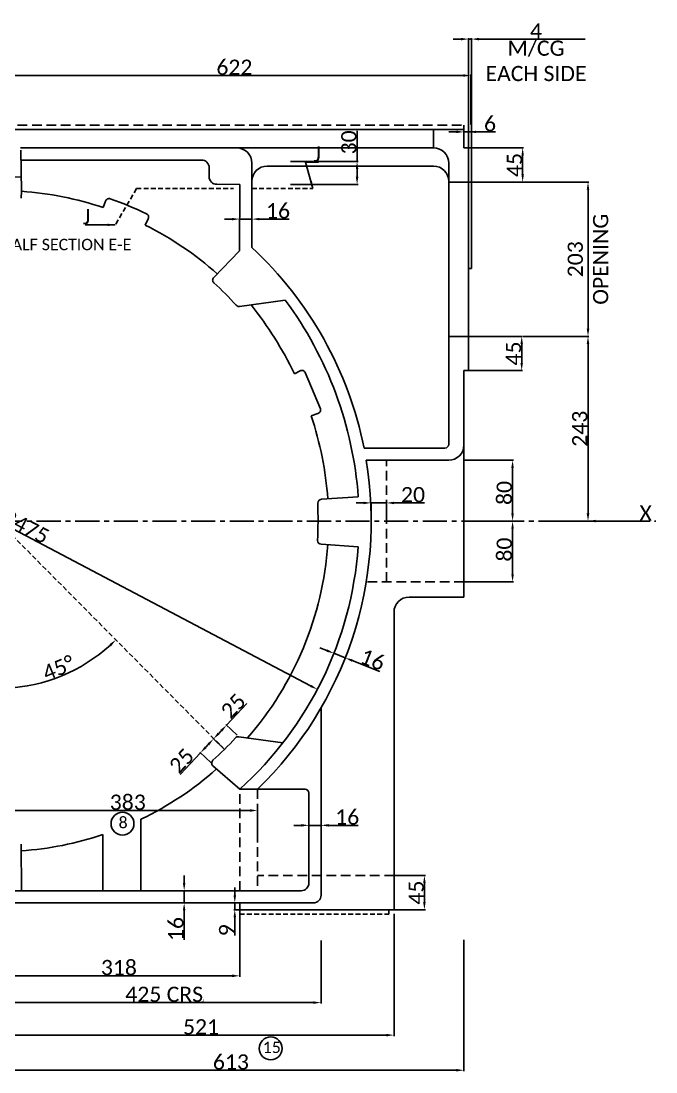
# Model space of a CAD drawing. Header units: millimetres. Extents: x -5330 to 2986, y -1292 to 4589.
# Drawn here: x -3727 to -2892, y -569 to 814 of the extents above; entities that cross this region are included whole.
import ezdxf

# ---------------------------------------------------------------- set-up
doc = ezdxf.new("R2010")
doc.units = ezdxf.units.MM
for name, pattern in [('CENTER', [50.8, 31.75, -6.35, 6.35, -6.35]), ('DASH2', [19.05, 12.7, -6.35]), ('HIDDEN', [9.525, 6.35, -3.175])]:
    doc.linetypes.add(name, pattern=pattern)
for name, color, linetype in [('centre', 5, 'CENTER'), ('dot', 1, 'DASH2'), ('line', 6, 'HIDDEN'), ('object', 7, 'Continuous')]:
    doc.layers.add(name, color=color, linetype=linetype)
doc.layers.add('dimension', color=2, linetype='Continuous', lineweight=25)
doc.styles.get("Standard").update_dxf_attribs({"font": 'calibril.ttf'})
doc.dimstyles.new('ISO-25', dxfattribs={"dimtxt": 20, "dimasz": 10, "dimexe": 1.25, "dimexo": 0.625, "dimtad": 1, "dimdsep": 46, "dimtxsty": 'Standard', "dimcen": 2.5, "dimclrt": 256, "dimadec": 0, "dimazin": 0, "dimtfac": 1, "dimtmove": 0, "dimatfit": 3, "dimfxl": 1, "dimtfillclr": 256, "dimarcsym": 0})

# ---------------------------------------------------------------- blocks, each defined once
blk = doc.blocks.new('*D11')
at = {"layer": 'Defpoints', "color": 0, "transparency": 16777216}
for p in [(-3757.6, -394.9), (-3144.6, -394.9), (-3144.6, -566.9)]:
    blk.add_point(p, dxfattribs=at)
at = {"layer": 'dimension', "color": 0, "lineweight": -2, "transparency": 16777216}
for p, q in [((-3757.6, -395.5), (-3757.6, -568.2)), ((-3144.6, -395.5), (-3144.6, -568.2)), ((-3747.6, -566.9), (-3154.6, -566.9))]:
    blk.add_line(p, q, dxfattribs=at)
at = {"layer": 'dimension', "color": 0, "transparency": 16777216}
for points in [[(-3747.6, -565.2), (-3747.6, -568.6), (-3757.6, -566.9)], [(-3154.6, -568.6), (-3154.6, -565.2), (-3144.6, -566.9)]]:
    blk.add_solid(points, dxfattribs=at)
at = {"layer": 'dimension', "transparency": 16777216, "insert": (-3451.2, -556.1), "char_height": 20, "attachment_point": 5}
blk.add_mtext('613', dxfattribs=at)
blk = doc.blocks.new('*D12')
at = {"layer": 'Defpoints', "color": 0, "transparency": 16777216}
for p in [(-3757.6, -360.7), (-3236.6, -360.7), (-3236.6, -520.7)]:
    blk.add_point(p, dxfattribs=at)
at = {"layer": 'dimension', "color": 0, "lineweight": -2, "transparency": 16777216}
for p, q in [((-3757.6, -361.3), (-3757.6, -521.9)), ((-3236.6, -361.3), (-3236.6, -521.9)), ((-3747.6, -520.7), (-3246.6, -520.7))]:
    blk.add_line(p, q, dxfattribs=at)
at = {"layer": 'dimension', "color": 0, "transparency": 16777216}
for points in [[(-3747.6, -519), (-3747.6, -522.4), (-3757.6, -520.7)], [(-3246.6, -522.4), (-3246.6, -519), (-3236.6, -520.7)]]:
    blk.add_solid(points, dxfattribs=at)
at = {"layer": 'dimension', "transparency": 16777216, "insert": (-3490.5, -509.9), "char_height": 20, "attachment_point": 5}
blk.add_mtext('521', dxfattribs=at)
blk = doc.blocks.new('*D13')
at = {"layer": 'Defpoints', "color": 0, "transparency": 16777216}
for p in [(-3757.6, -395.5), (-3332.6, -395.5), (-3332.6, -477.9)]:
    blk.add_point(p, dxfattribs=at)
at = {"layer": 'dimension', "color": 0, "lineweight": -2, "transparency": 16777216}
for p, q in [((-3757.6, -396.2), (-3757.6, -479.2)), ((-3332.6, -396.2), (-3332.6, -479.2)), ((-3747.6, -477.9), (-3342.6, -477.9))]:
    blk.add_line(p, q, dxfattribs=at)
at = {"layer": 'dimension', "color": 0, "transparency": 16777216}
for points in [[(-3747.6, -476.3), (-3747.6, -479.6), (-3757.6, -477.9)], [(-3342.6, -479.6), (-3342.6, -476.3), (-3332.6, -477.9)]]:
    blk.add_solid(points, dxfattribs=at)
at = {"layer": 'dimension', "transparency": 16777216, "insert": (-3539, -467.1), "char_height": 20, "attachment_point": 5}
blk.add_mtext('425 CRS', dxfattribs=at)
blk = doc.blocks.new('*D14')
at = {"layer": 'Defpoints', "color": 0, "transparency": 16777216}
for p in [(-3439.6, -355.7), (-3757.6, -360.7), (-3439.6, -442.7)]:
    blk.add_point(p, dxfattribs=at)
at = {"layer": 'dimension', "color": 0, "lineweight": -2, "transparency": 16777216}
for p, q in [((-3439.6, -356.3), (-3439.6, -443.9)), ((-3757.6, -361.3), (-3757.6, -443.9)), ((-3747.6, -442.7), (-3449.6, -442.7))]:
    blk.add_line(p, q, dxfattribs=at)
at = {"layer": 'dimension', "color": 0, "transparency": 16777216}
for points in [[(-3747.6, -441), (-3747.6, -444.4), (-3757.6, -442.7)], [(-3449.6, -444.4), (-3449.6, -441), (-3439.6, -442.7)]]:
    blk.add_solid(points, dxfattribs=at)
at = {"layer": 'dimension', "transparency": 16777216, "insert": (-3598.6, -431.9), "char_height": 20, "attachment_point": 5}
blk.add_mtext('318', dxfattribs=at)
blk = doc.blocks.new('*D17')
at = {"layer": 'Defpoints', "color": 0, "transparency": 16777216}
for p in [(-3757.6, 810.7), (-3757.6, 155.6), (-3700.9, -57.1), (-3459.6, -144.8), (-3757.6, -394.9)]:
    blk.add_point(p, dxfattribs=at)
at = {"layer": 'dimension', "color": 0, "lineweight": -2, "transparency": 16777216}
blk.add_arc((-3757.6, 155.6), 220.2, 272.6026, 312.1674, dxfattribs=at)
at = {"layer": 'dimension', "color": 0, "transparency": 16777216}
for points in [[(-3608.7, -8.8), (-3611, -6.4), (-3602.6, -0.7)], [(-3747.7, -62.7), (-3747.6, -66), (-3757.6, -64.5)]]:
    blk.add_solid(points, dxfattribs=at)
at = {"layer": 'dimension', "transparency": 16777216, "insert": (-3678, -37.7), "char_height": 20, "attachment_point": 5, "rotation": 22.385}
blk.add_mtext('45%%d', dxfattribs=at)
blk = doc.blocks.new('*D18')
at = {"layer": 'Defpoints', "color": 0, "transparency": 16777216}
for p in [(-3757.6, 155.6), (-3337.4, -65.9)]:
    blk.add_point(p, dxfattribs=at)
at = {"layer": 'dimension', "color": 0, "lineweight": -2, "transparency": 16777216}
blk.add_line((-3346.3, -61.2), (-3753, 153.2), dxfattribs=at)
at = {"layer": 'dimension', "color": 0, "transparency": 16777216}
blk.add_solid([(-3347.1, -62.7), (-3345.5, -59.8), (-3337.4, -65.9)], dxfattribs=at)
at = {"layer": 'dimension', "transparency": 16777216, "insert": (-3721.1, 148.5), "char_height": 20, "attachment_point": 5, "rotation": 332.2016}
blk.add_mtext('R475', dxfattribs=at)
blk = doc.blocks.new('*D19')
at = {"layer": 'Defpoints', "color": 0, "transparency": 16777216}
for p in [(-3315.6, -18.4), (-3300.8, -24.2), (-3300.8, -24.3)]:
    blk.add_point(p, dxfattribs=at)
at = {"layer": 'dimension', "color": 0, "lineweight": -2, "transparency": 16777216}
for p, q in [((-3324.9, -14.7), (-3334.3, -11.1)), ((-3315.9, -19), (-3316.1, -19.6)), ((-3315.6, -18.4), (-3300.8, -24.3)), ((-3301, -24.8), (-3301.2, -25.4)), ((-3291.5, -27.9), (-3255.3, -42.2))]:
    blk.add_line(p, q, dxfattribs=at)
at = {"layer": 'dimension', "color": 0, "transparency": 16777216}
for points in [[(-3325.6, -16.3), (-3324.3, -13.2), (-3315.6, -18.4)], [(-3290.8, -26.4), (-3292.1, -29.5), (-3300.8, -24.3)]]:
    blk.add_solid(points, dxfattribs=at)
at = {"layer": 'dimension', "transparency": 16777216, "insert": (-3264.7, -26.8), "char_height": 20, "attachment_point": 5, "rotation": 338.5106}
blk.add_mtext('16', dxfattribs=at)
blk = doc.blocks.new('*D23')
at = {"layer": 'Defpoints', "color": 0, "transparency": 16777216}
for p in [(-3144.6, 155.6), (-3144.6, 75.6), (-3080.6, 75.6)]:
    blk.add_point(p, dxfattribs=at)
at = {"layer": 'dimension', "color": 0, "lineweight": -2, "transparency": 16777216}
for p, q in [((-3144, 155.6), (-3079.4, 155.6)), ((-3080.6, 145.6), (-3080.6, 85.6)), ((-3144, 75.6), (-3079.4, 75.6))]:
    blk.add_line(p, q, dxfattribs=at)
at = {"layer": 'dimension', "color": 0, "transparency": 16777216}
for points in [[(-3079, 145.6), (-3082.3, 145.6), (-3080.6, 155.6)], [(-3082.3, 85.6), (-3079, 85.6), (-3080.6, 75.6)]]:
    blk.add_solid(points, dxfattribs=at)
at = {"layer": 'dimension', "transparency": 16777216, "insert": (-3091.5, 118.1), "char_height": 20, "attachment_point": 5, "rotation": 90}
blk.add_mtext('80', dxfattribs=at)
blk = doc.blocks.new('*D24')
at = {"layer": 'Defpoints', "color": 0, "transparency": 16777216}
for p in [(-3144.6, 235.6), (-3080.6, 235.6), (-3144.6, 155.6)]:
    blk.add_point(p, dxfattribs=at)
at = {"layer": 'dimension', "color": 0, "lineweight": -2, "transparency": 16777216}
for p, q in [((-3144, 235.6), (-3079.4, 235.6)), ((-3080.6, 165.6), (-3080.6, 225.6)), ((-3144, 155.6), (-3079.4, 155.6))]:
    blk.add_line(p, q, dxfattribs=at)
at = {"layer": 'dimension', "color": 0, "transparency": 16777216}
for points in [[(-3079, 225.6), (-3082.3, 225.6), (-3080.6, 235.6)], [(-3082.3, 165.6), (-3079, 165.6), (-3080.6, 155.6)]]:
    blk.add_solid(points, dxfattribs=at)
at = {"layer": 'dimension', "transparency": 16777216, "insert": (-3091.5, 192.6), "char_height": 20, "attachment_point": 5, "rotation": 90}
blk.add_mtext('80', dxfattribs=at)
blk = doc.blocks.new('*D27')
at = {"layer": 'Defpoints', "color": 0, "transparency": 16777216}
for p in [(-3135.6, 741.8), (-3757.6, 676.6), (-3135.6, 676.6)]:
    blk.add_point(p, dxfattribs=at)
at = {"layer": 'dimension', "color": 0, "lineweight": -2, "transparency": 16777216}
for p, q in [((-3757.6, 677.2), (-3757.6, 743)), ((-3747.6, 741.8), (-3145.6, 741.8)), ((-3135.6, 677.2), (-3135.6, 743))]:
    blk.add_line(p, q, dxfattribs=at)
at = {"layer": 'dimension', "color": 0, "transparency": 16777216}
for points in [[(-3747.6, 743.5), (-3747.6, 740.1), (-3757.6, 741.8)], [(-3145.6, 740.1), (-3145.6, 743.5), (-3135.6, 741.8)]]:
    blk.add_solid(points, dxfattribs=at)
at = {"layer": 'dimension', "transparency": 16777216, "insert": (-3446.6, 752.6), "char_height": 20, "attachment_point": 5}
blk.add_mtext('622', dxfattribs=at)
blk = doc.blocks.new('*D29')
at = {"layer": 'Defpoints', "color": 0, "transparency": 16777216}
for p in [(-3138.6, 667.6), (-3144.6, 646.6), (-3138.6, 646.6)]:
    blk.add_point(p, dxfattribs=at)
at = {"layer": 'dimension', "color": 0, "lineweight": -2, "transparency": 16777216}
for p, q in [((-3154.6, 667.6), (-3164.6, 667.6)), ((-3144.6, 647.2), (-3144.6, 668.9)), ((-3144.6, 667.6), (-3138.6, 667.6)), ((-3138.6, 647.2), (-3138.6, 668.9)), ((-3138.6, 667.6), (-3103.3, 667.6)), ((-3128.6, 667.6), (-3118.6, 667.6))]:
    blk.add_line(p, q, dxfattribs=at)
at = {"layer": 'dimension', "color": 0, "transparency": 16777216}
for points in [[(-3154.6, 666), (-3154.6, 669.3), (-3144.6, 667.6)], [(-3128.6, 669.3), (-3128.6, 666), (-3138.6, 667.6)]]:
    blk.add_solid(points, dxfattribs=at)
at = {"layer": 'dimension', "transparency": 16777216, "insert": (-3110.3, 678.4), "char_height": 20, "attachment_point": 5}
blk.add_mtext('6', dxfattribs=at)
blk = doc.blocks.new('*D30')
at = {"layer": 'Defpoints', "color": 0, "transparency": 16777216}
for p in [(-4123.9, 367.1), (-3391.4, -55.8)]:
    blk.add_point(p, dxfattribs=at)
at = {"layer": 'dimension', "color": 0, "lineweight": -2, "transparency": 16777216}
blk.add_line((-4115.2, 362.1), (-3813.9, 188.1), dxfattribs=at)
blk.add_arc((-3757.6, 155.6), 422.9, 137.9308, 150.1693, dxfattribs=at)
at = {"layer": 'dimension', "color": 0, "transparency": 16777216}
blk.add_solid([(-4114.4, 363.5), (-4116, 360.6), (-4123.9, 367.1)], dxfattribs=at)
at = {"layer": 'dimension', "transparency": 16777216, "insert": (-3859.7, 214.6), "char_height": 20, "attachment_point": 5, "rotation": 330}
blk.add_mtext('Ø845.82\\P+0.08', dxfattribs=at)
blk = doc.blocks.new('*D31')
at = {"layer": 'Defpoints', "color": 0, "transparency": 16777216}
for p in [(-3246.6, 179.5), (-3266.6, 155.6), (-3246.6, 155.6)]:
    blk.add_point(p, dxfattribs=at)
at = {"layer": 'dimension', "color": 0, "lineweight": -2, "transparency": 16777216}
for p, q in [((-3266.6, 156.2), (-3266.6, 180.7)), ((-3246.6, 156.2), (-3246.6, 180.7)), ((-3276.6, 179.5), (-3286.6, 179.5)), ((-3266.6, 179.5), (-3246.6, 179.5)), ((-3236.6, 179.5), (-3196.6, 179.5))]:
    blk.add_line(p, q, dxfattribs=at)
at = {"layer": 'dimension', "color": 0, "transparency": 16777216}
for points in [[(-3276.6, 177.8), (-3276.6, 181.1), (-3266.6, 179.5)], [(-3236.6, 181.1), (-3236.6, 177.8), (-3246.6, 179.5)]]:
    blk.add_solid(points, dxfattribs=at)
at = {"layer": 'dimension', "transparency": 16777216, "insert": (-3211.6, 190.3), "char_height": 20, "attachment_point": 5}
blk.add_mtext('20', dxfattribs=at)
blk = doc.blocks.new('*D32')
at = {"layer": 'Defpoints', "color": 0, "transparency": 16777216}
for p in [(-3028.6, 398.6), (-3028.6, 155.6), (-2981.4, 155.6)]:
    blk.add_point(p, dxfattribs=at)
at = {"layer": 'dimension', "color": 0, "lineweight": -2, "transparency": 16777216}
for p, q in [((-3027.9, 398.6), (-2980.1, 398.6)), ((-2981.4, 388.6), (-2981.4, 165.6)), ((-3027.9, 155.6), (-2980.1, 155.6))]:
    blk.add_line(p, q, dxfattribs=at)
at = {"layer": 'dimension', "color": 0, "transparency": 16777216}
for points in [[(-2979.7, 388.6), (-2983.1, 388.6), (-2981.4, 398.6)], [(-2983.1, 165.6), (-2979.7, 165.6), (-2981.4, 155.6)]]:
    blk.add_solid(points, dxfattribs=at)
at = {"layer": 'dimension', "transparency": 16777216, "insert": (-2992.2, 277.1), "char_height": 20, "attachment_point": 5, "rotation": 90}
blk.add_mtext('243', dxfattribs=at)
blk = doc.blocks.new('*D33')
at = {"layer": 'Defpoints', "color": 0, "transparency": 16777216}
for p in [(-3138.6, 601.6), (-3067.4, 398.6), (-2981.4, 398.6)]:
    blk.add_point(p, dxfattribs=at)
at = {"layer": 'dimension', "color": 0, "lineweight": -2, "transparency": 16777216}
for p, q in [((-3138, 601.6), (-2980.1, 601.6)), ((-2981.4, 591.6), (-2981.4, 408.6)), ((-3066.7, 398.6), (-2980.1, 398.6))]:
    blk.add_line(p, q, dxfattribs=at)
at = {"layer": 'dimension', "color": 0, "transparency": 16777216}
for points in [[(-2979.7, 591.6), (-2983.1, 591.6), (-2981.4, 601.6)], [(-2983.1, 408.6), (-2979.7, 408.6), (-2981.4, 398.6)]]:
    blk.add_solid(points, dxfattribs=at)
at = {"layer": 'dimension', "transparency": 16777216, "insert": (-2981.4, 500.1), "char_height": 20, "attachment_point": 5, "rotation": 90}
blk.add_mtext('203\\POPENING', dxfattribs=at)
blk = doc.blocks.new('*D35')
at = {"layer": 'Defpoints', "color": 0, "transparency": 16777216}
for p in [(-3138.6, 398.6), (-3138.6, 353.6), (-3068.6, 353.6)]:
    blk.add_point(p, dxfattribs=at)
at = {"layer": 'dimension', "color": 0, "lineweight": -2, "transparency": 16777216}
for p, q in [((-3138, 398.6), (-3067.4, 398.6)), ((-3068.6, 388.6), (-3068.6, 363.6)), ((-3138, 353.6), (-3067.4, 353.6))]:
    blk.add_line(p, q, dxfattribs=at)
at = {"layer": 'dimension', "color": 0, "transparency": 16777216}
for points in [[(-3067, 388.6), (-3070.3, 388.6), (-3068.6, 398.6)], [(-3070.3, 363.6), (-3067, 363.6), (-3068.6, 353.6)]]:
    blk.add_solid(points, dxfattribs=at)
at = {"layer": 'dimension', "transparency": 16777216, "insert": (-3079.4, 376.1), "char_height": 20, "attachment_point": 5, "rotation": 90}
blk.add_mtext('45', dxfattribs=at)
blk = doc.blocks.new('*D36')
at = {"layer": 'Defpoints', "color": 0, "transparency": 16777216}
for p in [(-3138.6, 646.6), (-3067.4, 646.6), (-3138.6, 601.6)]:
    blk.add_point(p, dxfattribs=at)
at = {"layer": 'dimension', "color": 0, "lineweight": -2, "transparency": 16777216}
for p, q in [((-3138, 646.6), (-3066.1, 646.6)), ((-3067.4, 611.6), (-3067.4, 636.6)), ((-3138, 601.6), (-3066.1, 601.6))]:
    blk.add_line(p, q, dxfattribs=at)
at = {"layer": 'dimension', "color": 0, "transparency": 16777216}
for points in [[(-3065.7, 636.6), (-3069, 636.6), (-3067.4, 646.6)], [(-3069, 611.6), (-3065.7, 611.6), (-3067.4, 601.6)]]:
    blk.add_solid(points, dxfattribs=at)
at = {"layer": 'dimension', "transparency": 16777216, "insert": (-3078.1, 624.1), "char_height": 20, "attachment_point": 5, "rotation": 90}
blk.add_mtext('45', dxfattribs=at)
blk = doc.blocks.new('*D37')
at = {"layer": 'Defpoints', "color": 0, "transparency": 16777216}
for p in [(-3373.2, 628.6), (-3285.2, 628.6), (-3373.2, 598.6)]:
    blk.add_point(p, dxfattribs=at)
at = {"layer": 'dimension', "color": 0, "lineweight": -2, "transparency": 16777216}
for p, q in [((-3285.2, 628.6), (-3285.2, 668.9)), ((-3372.6, 628.6), (-3283.9, 628.6)), ((-3285.2, 608.6), (-3285.2, 618.6)), ((-3372.6, 598.6), (-3283.9, 598.6))]:
    blk.add_line(p, q, dxfattribs=at)
at = {"layer": 'dimension', "color": 0, "transparency": 16777216}
for points in [[(-3283.5, 618.6), (-3286.9, 618.6), (-3285.2, 628.6)], [(-3286.9, 608.6), (-3283.5, 608.6), (-3285.2, 598.6)]]:
    blk.add_solid(points, dxfattribs=at)
at = {"layer": 'dimension', "transparency": 16777216, "insert": (-3296, 653.8), "char_height": 20, "attachment_point": 5, "rotation": 90}
blk.add_mtext('30', dxfattribs=at)
blk = doc.blocks.new('*D38')
at = {"layer": 'Defpoints', "color": 0, "transparency": 16777216}
for p in [(-3416.2, -225.2), (-3757.6, -265.4), (-3416.2, -265.4)]:
    blk.add_point(p, dxfattribs=at)
at = {"layer": 'dimension', "color": 0, "lineweight": -2, "transparency": 16777216}
for p, q in [((-3757.6, -264.8), (-3757.6, -223.9)), ((-3747.6, -225.2), (-3426.2, -225.2)), ((-3416.2, -264.8), (-3416.2, -223.9))]:
    blk.add_line(p, q, dxfattribs=at)
at = {"layer": 'dimension', "color": 0, "transparency": 16777216}
for points in [[(-3747.6, -223.5), (-3747.6, -226.9), (-3757.6, -225.2)], [(-3426.2, -226.9), (-3426.2, -223.5), (-3416.2, -225.2)]]:
    blk.add_solid(points, dxfattribs=at)
at = {"layer": 'dimension', "transparency": 16777216, "insert": (-3586.9, -214.4), "char_height": 20, "attachment_point": 5}
blk.add_mtext('383', dxfattribs=at)
blk = doc.blocks.new('*D39')
at = {"layer": 'Defpoints', "color": 0, "transparency": 16777216}
for p in [(-3446.1, -355.7), (-3439.6, -346.7), (-3439.6, -355.7)]:
    blk.add_point(p, dxfattribs=at)
at = {"layer": 'dimension', "color": 0, "lineweight": -2, "transparency": 16777216}
for p, q in [((-3446.1, -336.7), (-3446.1, -326.7)), ((-3440.2, -346.7), (-3447.4, -346.7)), ((-3440.2, -355.7), (-3447.4, -355.7)), ((-3446.1, -346.7), (-3446.1, -355.7)), ((-3446.1, -365.7), (-3446.1, -389.7))]:
    blk.add_line(p, q, dxfattribs=at)
at = {"layer": 'dimension', "color": 0, "transparency": 16777216}
for points in [[(-3447.8, -336.7), (-3444.4, -336.7), (-3446.1, -346.7)], [(-3444.4, -365.7), (-3447.8, -365.7), (-3446.1, -355.7)]]:
    blk.add_solid(points, dxfattribs=at)
at = {"layer": 'dimension', "transparency": 16777216, "insert": (-3456.9, -382.7), "char_height": 20, "attachment_point": 5, "rotation": 90}
blk.add_mtext('9', dxfattribs=at)
blk = doc.blocks.new('*D40')
at = {"layer": 'Defpoints', "color": 0, "transparency": 16777216}
for p in [(-3569.6, -330.7), (-3569.6, -346.7), (-3512.7, -346.7)]:
    blk.add_point(p, dxfattribs=at)
at = {"layer": 'dimension', "color": 0, "lineweight": -2, "transparency": 16777216}
for p, q in [((-3512.7, -320.7), (-3512.7, -310.7)), ((-3569, -330.7), (-3511.5, -330.7)), ((-3512.7, -330.7), (-3512.7, -346.7)), ((-3569, -346.7), (-3511.5, -346.7)), ((-3512.7, -356.7), (-3512.7, -395.5))]:
    blk.add_line(p, q, dxfattribs=at)
at = {"layer": 'dimension', "color": 0, "transparency": 16777216}
for points in [[(-3514.4, -320.7), (-3511.1, -320.7), (-3512.7, -330.7)], [(-3511.1, -356.7), (-3514.4, -356.7), (-3512.7, -346.7)]]:
    blk.add_solid(points, dxfattribs=at)
at = {"layer": 'dimension', "transparency": 16777216, "insert": (-3523.6, -381.1), "char_height": 20, "attachment_point": 5, "rotation": 90}
blk.add_mtext('16', dxfattribs=at)
blk = doc.blocks.new('*D42')
at = {"layer": 'Defpoints', "color": 0, "transparency": 16777216}
for p in [(-3439.7, 554.9), (-3423.6, 554.9), (-3423.6, 552.9)]:
    blk.add_point(p, dxfattribs=at)
at = {"layer": 'dimension', "color": 0, "lineweight": -2, "transparency": 16777216}
for p, q in [((-3439.7, 554.2), (-3439.7, 551.6)), ((-3423.6, 554.2), (-3423.6, 551.6)), ((-3449.7, 552.9), (-3459.7, 552.9)), ((-3439.7, 552.9), (-3423.6, 552.9)), ((-3413.6, 552.9), (-3374.7, 552.9))]:
    blk.add_line(p, q, dxfattribs=at)
at = {"layer": 'dimension', "color": 0, "transparency": 16777216}
for points in [[(-3449.7, 551.2), (-3449.7, 554.5), (-3439.7, 552.9)], [(-3413.6, 554.5), (-3413.6, 551.2), (-3423.6, 552.9)]]:
    blk.add_solid(points, dxfattribs=at)
at = {"layer": 'dimension', "transparency": 16777216, "insert": (-3389.2, 563.7), "char_height": 20, "attachment_point": 5}
blk.add_mtext('16', dxfattribs=at)
blk = doc.blocks.new('*D44')
at = {"layer": 'Defpoints', "color": 0, "transparency": 16777216}
for p in [(-3134.6, 789.7), (-3138.6, 622.6), (-3134.6, 622.6)]:
    blk.add_point(p, dxfattribs=at)
at = {"layer": 'dimension', "color": 0, "lineweight": -2, "transparency": 16777216}
for p, q in [((-3148.6, 789.7), (-3158.6, 789.7)), ((-3138.6, 623.2), (-3138.6, 791)), ((-3138.6, 789.7), (-3134.6, 789.7)), ((-3134.6, 623.2), (-3134.6, 791)), ((-3124.6, 789.7), (-2985, 789.7))]:
    blk.add_line(p, q, dxfattribs=at)
at = {"layer": 'dimension', "color": 0, "transparency": 16777216}
for points in [[(-3148.6, 788), (-3148.6, 791.4), (-3138.6, 789.7)], [(-3124.6, 791.4), (-3124.6, 788), (-3134.6, 789.7)]]:
    blk.add_solid(points, dxfattribs=at)
at = {"layer": 'dimension', "transparency": 16777216, "char_height": 20, "attachment_point": 5}
for s, insert in [('4', (-3049.8, 800.4)), ('M/CG^JEACH SIDE', (-3049.8, 761))]:
    blk.add_mtext(s, dxfattribs=dict(at, insert=insert))
blk = doc.blocks.new('*D81')
at = {"layer": 'Defpoints', "color": 0, "transparency": 16777216}
for p in [(-3491.3, -149.3), (-3459.6, -144.8), (-3476.8, -163)]:
    blk.add_point(p, dxfattribs=at)
at = {"layer": 'dimension', "color": 0, "lineweight": -2, "transparency": 16777216}
for p, q in [((-3460.1, -144.3), (-3475.1, -130.2)), ((-3491.3, -149.3), (-3518.1, -177.8)), ((-3477.2, -162.5), (-3492.2, -148.4)), ((-3481, -138.4), (-3484.4, -142))]:
    blk.add_line(p, q, dxfattribs=at)
at = {"layer": 'dimension', "color": 0, "transparency": 16777216}
for points in [[(-3479.8, -139.5), (-3482.2, -137.2), (-3474.2, -131.1)], [(-3485.7, -140.9), (-3483.2, -143.1), (-3491.3, -149.3)]]:
    blk.add_solid(points, dxfattribs=at)
at = {"layer": 'dimension', "transparency": 16777216, "insert": (-3516, -159.7), "char_height": 20, "attachment_point": 5, "rotation": 46.7073}
blk.add_mtext('25', dxfattribs=at)
blk = doc.blocks.new('*D82')
at = {"layer": 'Defpoints', "color": 0, "transparency": 16777216}
for p in [(-3457, -112.9), (-3442.5, -126.6), (-3459.6, -144.8)]:
    blk.add_point(p, dxfattribs=at)
at = {"layer": 'dimension', "color": 0, "lineweight": -2, "transparency": 16777216}
for p, q in [((-3457, -112.9), (-3430.2, -84.4)), ((-3467.3, -123.8), (-3463.9, -120.2)), ((-3442.9, -126.1), (-3457.9, -112)), ((-3460.1, -144.3), (-3475.1, -130.2))]:
    blk.add_line(p, q, dxfattribs=at)
at = {"layer": 'dimension', "color": 0, "transparency": 16777216}
for points in [[(-3468.5, -122.7), (-3466.1, -124.9), (-3474.2, -131.1)], [(-3462.6, -121.3), (-3465.1, -119), (-3457, -112.9)]]:
    blk.add_solid(points, dxfattribs=at)
at = {"layer": 'dimension', "transparency": 16777216, "insert": (-3448, -87.6), "char_height": 20, "attachment_point": 5, "rotation": 46.6813}
blk.add_mtext('25', dxfattribs=at)
blk = doc.blocks.new('*D252')
at = {"layer": 'Defpoints', "color": 0, "transparency": 16777216}
for p in [(-3236.6, -310.7), (-3196.6, -310.7), (-3236.6, -355.7)]:
    blk.add_point(p, dxfattribs=at)
at = {"layer": 'dimension', "color": 0, "lineweight": -2, "transparency": 16777216}
for p, q in [((-3236, -310.7), (-3195.4, -310.7)), ((-3196.6, -345.7), (-3196.6, -320.7)), ((-3236, -355.7), (-3195.4, -355.7))]:
    blk.add_line(p, q, dxfattribs=at)
at = {"layer": 'dimension', "color": 0, "transparency": 16777216}
for points in [[(-3195, -320.7), (-3198.3, -320.7), (-3196.6, -310.7)], [(-3198.3, -345.7), (-3195, -345.7), (-3196.6, -355.7)]]:
    blk.add_solid(points, dxfattribs=at)
at = {"layer": 'dimension', "transparency": 16777216, "insert": (-3207.4, -333.2), "char_height": 20, "attachment_point": 5, "rotation": 90}
blk.add_mtext('45', dxfattribs=at)
blk = doc.blocks.new('*D253')
at = {"layer": 'Defpoints', "color": 0, "transparency": 16777216}
for p in [(-3348.6, -244.7), (-3332.6, -244.7), (-3332.6, -244.7)]:
    blk.add_point(p, dxfattribs=at)
at = {"layer": 'dimension', "color": 0, "lineweight": -2, "transparency": 16777216}
for p, q in [((-3358.6, -244.7), (-3368.6, -244.7)), ((-3348.6, -244.1), (-3348.6, -243.5)), ((-3348.6, -244.7), (-3332.6, -244.7)), ((-3332.6, -244.1), (-3332.6, -243.5)), ((-3322.6, -244.7), (-3283.7, -244.7))]:
    blk.add_line(p, q, dxfattribs=at)
at = {"layer": 'dimension', "color": 0, "transparency": 16777216}
for points in [[(-3358.6, -246.4), (-3358.6, -243), (-3348.6, -244.7)], [(-3322.6, -243), (-3322.6, -246.4), (-3332.6, -244.7)]]:
    blk.add_solid(points, dxfattribs=at)
at = {"layer": 'dimension', "transparency": 16777216, "insert": (-3298.2, -233.9), "char_height": 20, "attachment_point": 5}
blk.add_mtext('16', dxfattribs=at)

msp = doc.modelspace()

# ---------------------------------------------------------------- linework, layer by layer
at = {"layer": 'centre'}
msp.add_line((-3757.62, 155.622), (-2891.973, 155.622), dxfattribs=at)
at = {"layer": 'dimension'}
for centre in [(-3593.835, -242.467), (-3398.856, -538.209)]:
    msp.add_circle(centre, 15.039, dxfattribs=at)
at = {"layer": 'dot'}
for p, q in [((-4379.62, 676.622), (-3144.62, 676.622)), ((-3144.62, 676.622), (-3144.62, 670.622)), ((-3246.62, 75.622), (-3246.62, 235.622)), ((-3144.62, 75.622), (-3273.187, 75.622)), ((-3439.62, -330.655), (-3439.62, -197.225)), ((-3416.182, -197.225), (-3416.182, -330.655)), ((-3236.62, -310.655), (-3416.182, -310.655))]:
    msp.add_line(p, q, dxfattribs=at)
at = {"layer": 'line'}
for p, q in [((-3575.477, 592.987), (-3603.436, 545.281)), ((-3575.477, 592.987), (-3447.892, 592.987)), ((-3423.62, 592.987), (-3343.261, 592.987)), ((-3459.209, 455.294), (-3459.209, 455.294)), ((-3459.64, -144.761), (-3757.62, 155.622)), ((-3439.62, -355.655), (-3439.62, -361.655)), ((-3243.32, -361.655), (-3243.32, -355.655)), ((-3439.62, -361.655), (-3243.32, -361.655))]:
    msp.add_line(p, q, dxfattribs=at)
at = {"layer": 'object'}
for p, q in [((-3134.62, 488.122), (-3134.62, 761.706)), ((-3144.62, 670.622), (-3757.62, 670.622)), ((-3144.62, 670.622), (-3757.62, 670.622)), ((-3184.62, 646.622), (-3184.62, 670.622)), ((-3144.62, 670.622), (-3144.62, 667.622)), ((-3144.62, 646.622), (-3144.62, 670.622)), ((-3443.62, 646.622), (-3728.048, 646.622)), ((-3726.701, 589.521), (-3727.664, 643.455)), ((-3443.62, 646.622), (-3301.212, 646.622)), ((-3301.212, 646.622), (-3212.62, 646.622)), ((-3184.62, 646.622), (-3212.62, 646.622)), ((-3144.62, 646.622), (-3138.62, 646.622)), ((-3138.62, 646.622), (-3138.62, 622.622)), ((-3727.664, 630.622), (-3489.796, 630.622)), ((-3423.62, 515.517), (-3423.62, 626.622)), ((-3184.62, 622.622), (-3403.62, 622.622)), ((-3164.62, 602.622), (-3164.62, 626.622)), ((-3138.62, 622.622), (-3138.62, 353.622)), ((-3479.796, 620.622), (-3479.796, 614.666)), ((-3479.796, 614.666), (-3479.796, 608.666)), ((-3469.796, 598.666), (-3439.667, 598.637)), ((-3439.667, 598.637), (-3439.746, 511.066)), ((-3164.62, 256.622), (-3164.62, 602.622)), ((-3164.62, 601.622), (-3138.62, 601.622)), ((-3727.343, 580.515), (-3726.701, 589.521)), ((-3619.163, 567.998), (-3616.308, 576.504)), ((-3563.942, 545.094), (-3559.934, 553.153)), ((-3473.864, 476.135), (-3439.746, 511.066)), ((-3138.62, 488.122), (-3134.62, 488.122)), ((-3439.717, 437.848), (-3379.608, 446.148)), ((-3138.62, 398.622), (-3164.62, 398.622)), ((-3367.743, 349.505), (-3360.175, 353.295)), ((-3353.44, 351.012), (-3333.556, 303.38)), ((-3144.62, 210.622), (-3144.62, 353.622)), ((-3138.62, 353.622), (-3144.62, 353.622)), ((-3336.669, 296.986), (-3345.443, 294.041)), ((-3169.62, 251.622), (-3276.097, 251.622)), ((-3144.62, 55.622), (-3144.62, 255.622)), ((-3164.62, 235.622), (-3273.181, 235.622)), ((-3283.683, 187.386), (-3332.195, 184.264)), ((-3332.482, 125.026), (-3283.822, 121.859)), ((-3216.62, 55.622), (-3144.62, 55.622)), ((-3236.62, -355.655), (-3236.62, 35.622)), ((-3332.62, -336.655), (-3332.62, -90.266)), ((-3440.804, -128.106), (-3382.93, -136.324)), ((-3475.098, -166.262), (-3439.62, -197.225)), ((-3437.874, -197.225), (-3353.62, -197.225)), ((-3348.62, -202.225), (-3348.62, -236.655)), ((-3569.62, -236.655), (-3569.62, -330.655)), ((-3348.62, -320.655), (-3348.62, -236.655)), ((-3619.62, -256.908), (-3619.62, -330.655)), ((-3727.343, -269.272), (-3726.701, -330.655)), ((-4065.62, -330.655), (-3439.62, -330.655)), ((-3726.701, -330.655), (-3358.62, -330.655)), ((-3757.62, -346.655), (-3394.62, -346.655)), ((-3439.62, -346.655), (-3342.62, -346.655)), ((-3439.62, -355.655), (-3439.62, -346.655)), ((-3348.62, -355.655), (-3439.62, -355.655)), ((-3348.62, -355.655), (-3236.62, -355.655))]:
    msp.add_line(p, q, dxfattribs=at)
for centre, radius, start, end in [((-3443.62, 626.622), 20, 0, 90), ((-3184.62, 626.622), 20, 0, 90), ((-3489.796, 620.622), 10, 0, 90), ((-3403.62, 602.622), 20, 90, 180), ((-3184.62, 602.622), 20, 0, 90), ((-3757.62, 155.622), 453.5, 86.132556, 229.885373), ((-3469.796, 608.666), 10, 180, 270), ((-3757.118, 157.744), 432.848, 71.413936, 85.970345), ((-3611.568, 574.912), 5, 70.795142, 161.440379), ((-3757.62, 155.622), 449, 64.204858, 70.795142), ((-3564.411, 555.379), 5, 333.559621, 64.204858), ((-3757.118, 157.744), 432.848, 48.301058, 63.49402), ((-3757.62, 155.622), 491, 11.275064, 47.137256), ((-3470.25, 472.679), 5, 136.276049, 227.811973), ((-3757.62, 155.622), 422.91, 42.15384, 47.811973), ((-3778.531, 151.103), 496.176, 4.19345, 36.486749), ((-3440.391, 442.802), 5, 222.15384, 277.749755), ((-3785.892, 149.169), 463.663, 25.599185, 38.834418), ((-3357.936, 348.824), 5, 25.953335, 116.598571), ((-3785.892, 149.169), 463.663, 4.396267, 18.206997), ((-3338.273, 301.722), 5, 288.717814, 19.36305), ((-3169.62, 256.622), 5, 270, 0), ((-3164.62, 255.622), 20, 270, 0), ((-3757.62, 155.622), 491, 314.05857, 9.377167), ((-3331.874, 179.275), 5, 93.681416, 181.604701), ((-4061.18, 158.843), 724.592, 357.73555, 1.604701), ((-3758.157, 155.746), 435.544, 319.043139, 355.912771), ((-3332.158, 130.016), 5, 177.73555, 266.275925), ((-3757.62, 155.622), 475, 312.026456, 355.924055), ((-3216.62, 35.622), 20, 90, 180), ((-3757.621, 155.34), 422.91, 311.967832, 317.625964), ((-3441.498, -133.058), 5, 82.03005, 137.625964), ((-3471.472, -162.82), 5, 131.967832, 223.503755), ((-3755.057, 151.089), 429.805, 295.559202, 311.476863), ((-3437.874, -192.225), 5, 231.500924, 270), ((-3353.62, -202.225), 5, 0, 90), ((-3757.62, 155.622), 435, 274.003688, 288.496177), ((-3358.62, -320.655), 10, 270, 0), ((-3342.62, -336.655), 10, 270, 0)]:
    msp.add_arc(centre, radius, start, end, dxfattribs=at)

# ---------------------------------------------------------------- texts
at = {"layer": 'dimension', "char_height": 20}
for s, insert, attachment_point in [('J', (-3342.636, 628.254), 7), ('J', (-3635.937, 545.906), 9), ('X', (-2913.644, 156.247), 7)]:
    msp.add_mtext(s, dxfattribs=dict(at, insert=insert, attachment_point=attachment_point))
at = {"layer": 'dimension'}
for s, insert, char_height, width, attachment_point in [('{VIEW ON DRIVE END    HALF SECTION E-E}', (-3971.456, 526.951), 15, 420.05311, 1), ('{ 8}', (-3604.256, -233.475), 15, 21.33515, 1), ('{15}', (-3486.422, -474.211), 2.5, 8.64716, 3), ('{15 }', (-3409.276, -529.217), 15, 21.33515, 1)]:
    msp.add_mtext(s, dxfattribs=dict(at, insert=insert, char_height=char_height, width=width, attachment_point=attachment_point))

# ---------------------------------------------------------------- dimensions: what is measured, and where the dimension line sits
dim = msp.add_angular_dim_2l(base=(-3700.921, -57.12), line1=((-3757.62, 810.686), (-3757.62, -394.908)), line2=((-3459.64, -144.761), (-3757.62, 155.622)), dimstyle='ISO-25', dxfattribs=at)
dim.commit()
dim.dimension.update_dxf_attribs({"geometry": '*D17', "text_midpoint": (-3678.011, -37.669)})
dim = msp.add_linear_dim(base=(-3134.62, 789.706), p1=(-3138.62, 622.622), p2=(-3134.62, 622.622), dimstyle='ISO-25', override={"dimpost": '<>\\XM/CG^JEACH SIDE'}, dxfattribs=at)
dim.commit()
dim.dimension.update_dxf_attribs({"geometry": '*D44', "text_midpoint": (-3049.805, 800.381)})
for base, p1, p2, angle, picture, middle in [((-3135.62, 741.799), (-3757.62, 676.622), (-3135.62, 676.622), 180, '*D27', (-3446.62, 752.634)), ((-3285.2, 628.637), (-3373.2, 598.637), (-3373.2, 628.637), 90, '*D37', (-3296.035, 653.752)), ((-3067.37, 646.622), (-3138.62, 601.622), (-3138.62, 646.622), 90, '*D36', (-3078.125, 624.122)), ((-3068.62, 353.622), (-3138.62, 398.622), (-3138.62, 353.622), 90, '*D35', (-3079.375, 376.122)), ((-3512.748, -346.655), (-3569.62, -330.655), (-3569.62, -346.655), 90, '*D40', (-3523.573, -381.1)), ((-3446.108, -355.655), (-3439.62, -346.655), (-3439.62, -355.655), 90, '*D39', (-3456.943, -382.66)), ((-3439.62, -442.688), (-3757.62, -360.688), (-3439.62, -355.655), 180, '*D14', (-3598.62, -431.853))]:
    dim = msp.add_linear_dim(base=base, p1=p1, p2=p2, angle=angle, dimstyle='ISO-25', dxfattribs=at)
    dim.commit()
    dim.dimension.update_dxf_attribs({"geometry": picture, "text_midpoint": middle})
for base, p1, p2, angle, picture, middle, dimtype in [((-3138.62, 667.622), (-3144.62, 646.622), (-3138.62, 646.622), 0, '*D29', (-3110.317, 667.622), 161), ((-2981.39, 155.622), (-3028.555, 398.622), (-3028.555, 155.622), 90, '*D32', (-2981.39, 277.122), 160), ((-3080.62, 75.622), (-3144.62, 155.622), (-3144.62, 75.622), 90, '*D23', (-3080.62, 118.124), 160), ((-3236.62, -520.688), (-3757.62, -360.688), (-3236.62, -360.688), 180, '*D12', (-3490.511, -520.688), 160)]:
    dim = msp.add_linear_dim(base=base, p1=p1, p2=p2, angle=angle, dimstyle='ISO-25', dxfattribs=at)
    dim.commit()
    dim.dimension.update_dxf_attribs({"geometry": picture, "text_midpoint": middle, "dimtype": dimtype})
for base, p1, p2, angle, override, picture, middle in [((-2981.39, 398.622), (-3138.62, 601.622), (-3067.37, 398.622), 90, {"dimpost": '<>\\XOPENING'}, '*D33', (-2981.39, 500.122)), ((-3080.62, 235.622), (-3144.62, 155.622), (-3144.62, 235.622), 270, {"dimtmove": 0}, '*D24', (-3080.62, 192.639)), ((-3144.62, -566.908), (-3757.62, -394.908), (-3144.62, -394.908), 180, {"dimpost": ''}, '*D11', (-3451.167, -566.908)), ((-3332.62, -477.925), (-3757.62, -395.533), (-3332.62, -395.533), 180, {"dimpost": '<> CRS'}, '*D13', (-3539.032, -477.925))]:
    dim = msp.add_linear_dim(base=base, p1=p1, p2=p2, angle=angle, dimstyle='ISO-25', override=override, dxfattribs=at)
    dim.commit()
    dim.dimension.update_dxf_attribs({"geometry": picture, "text_midpoint": middle, "dimtype": 160})
for base, p1, p2, text, picture, middle in [((-3423.62, 552.873), (-3439.707, 554.851), (-3423.62, 554.851), '16', '*D42', (-3389.175, 563.698)), ((-3416.182, -225.199), (-3757.62, -265.378), (-3416.182, -265.378), '383', '*D38', (-3586.901, -214.364))]:
    dim = msp.add_linear_dim(base=base, p1=p1, p2=p2, text=text, dimstyle='ISO-25', dxfattribs=at)
    dim.commit()
    dim.dimension.update_dxf_attribs({"geometry": picture, "text_midpoint": middle})
dim = msp.add_diameter_dim_2p(p1=(-3391.369, -55.833), p2=(-4123.871, 367.077), dimstyle='ISO-25', override={"dimpost": 'Ø<>\\X+0.08'}, dxfattribs=at)
dim.commit()
dim.dimension.update_dxf_attribs({"geometry": '*D30', "text_midpoint": (-3859.69, 214.551), "dimtype": 163})
for base, p1, p2, picture, middle in [((-3246.62, 179.472), (-3266.62, 155.622), (-3246.62, 155.622), '*D31', (-3211.615, 190.307)), ((-3332.62, -244.711), (-3348.62, -244.711), (-3332.62, -244.711), '*D253', (-3298.175, -233.886))]:
    dim = msp.add_linear_dim(base=base, p1=p1, p2=p2, dimstyle='ISO-25', dxfattribs=at)
    dim.commit()
    dim.dimension.update_dxf_attribs({"geometry": picture, "text_midpoint": middle})
dim = msp.add_radius_dim(center=(-3757.62, 155.622), mpoint=(-3337.438, -65.901), dimstyle='ISO-25', override={"dimtmove": 0}, dxfattribs=at)
dim.commit()
dim.dimension.update_dxf_attribs({"geometry": '*D18', "text_midpoint": (-3726.067, 138.987), "dimtype": 164})
for p1, p2, distance, picture, middle in [((-3315.64, -18.385), (-3300.752, -24.246), -0.014, '*D19', (-3264.741, -26.805)), ((-3459.64, -144.761), (-3442.489, -126.572), 19.947, '*D82', (-3448.031, -87.581)), ((-3459.64, -144.761), (-3476.783, -162.957), -19.947, '*D81', (-3516.033, -159.729)), ((-3236.62, -355.655), (-3236.62, -310.655), -40, '*D252', (-3207.375, -333.155))]:
    dim = msp.add_aligned_dim(p1=p1, p2=p2, distance=distance, dimstyle='ISO-25', dxfattribs=at)
    dim.commit()
    dim.dimension.update_dxf_attribs({"geometry": picture, "text_midpoint": middle})

# ---------------------------------------------------------------- leaders
at = {"layer": 'dimension', "annotation_type": 0, "has_hookline": 1}
for points, hookline_direction, text_width in [([(-3343.261, 592.987), (-3353.261, 627.629), (-3343.261, 627.629)], 0, 6.846), ([(-3603.436, 545.281), (-3635.312, 545.281)], 1, 6.846), ([(-2981.39, 155.622), (-2914.269, 155.622)], 0, 14.077)]:
    msp.add_leader(points, dimstyle='ISO-25', dxfattribs=dict(at, hookline_direction=hookline_direction, text_width=text_width))

doc.saveas('drawing.dxf')
